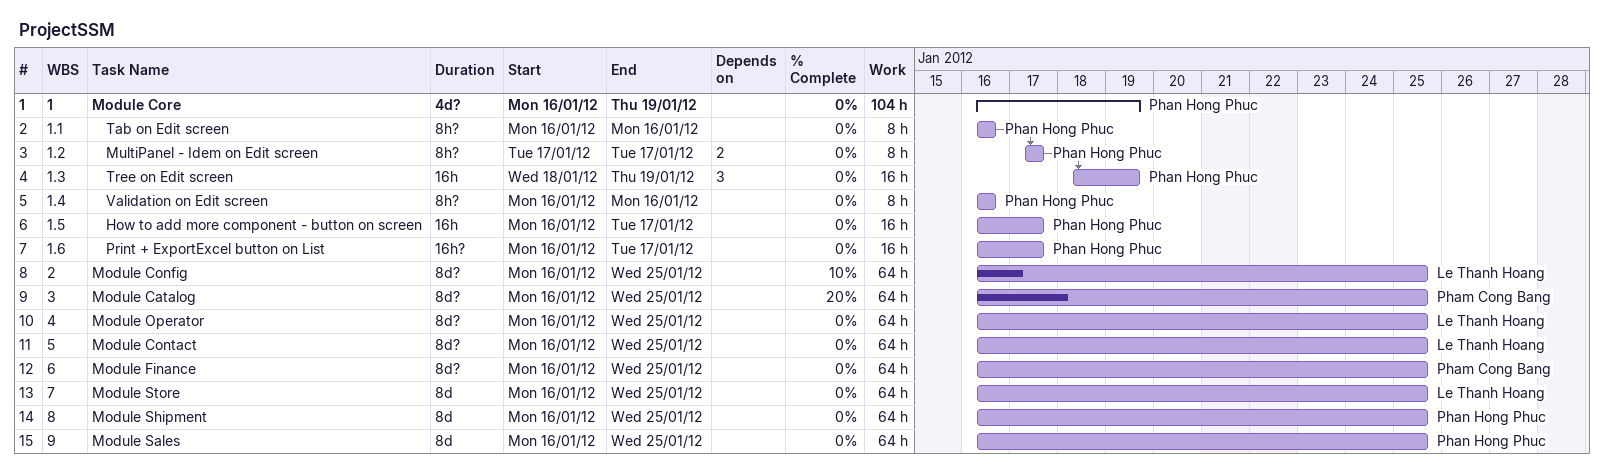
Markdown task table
ProjectSSM

| ID | WBS | Task | Duration | Start | Finish | Predecessors | Resources | % complete | Work (h) |
|---|---|---|---|---|---|---|---|---|---|
| 1 | 1 | **Module Core** | 4d? | 2012-01-16 | 2012-01-19 |  | Phan Hong Phuc | 0 | 104 |
| 2 | 1.1 | Tab on Edit screen | 8h? | 2012-01-16 | 2012-01-16 |  | Phan Hong Phuc | 0 | 8 |
| 3 | 1.2 | MultiPanel - Idem on Edit screen | 8h? | 2012-01-17 | 2012-01-17 | 2 | Phan Hong Phuc | 0 | 8 |
| 4 | 1.3 | Tree on Edit screen | 16h | 2012-01-18 | 2012-01-19 | 3 | Phan Hong Phuc | 0 | 16 |
| 5 | 1.4 | Validation on Edit screen | 8h? | 2012-01-16 | 2012-01-16 |  | Phan Hong Phuc | 0 | 8 |
| 6 | 1.5 | How to add more component - button on screen | 16h | 2012-01-16 | 2012-01-17 |  | Phan Hong Phuc | 0 | 16 |
| 7 | 1.6 | Print + ExportExcel button on List | 16h? | 2012-01-16 | 2012-01-17 |  | Phan Hong Phuc | 0 | 16 |
| 8 | 2 | Module Config | 8d? | 2012-01-16 | 2012-01-25 |  | Le Thanh Hoang | 10 | 64 |
| 9 | 3 | Module Catalog | 8d? | 2012-01-16 | 2012-01-25 |  | Pham Cong Bang | 20 | 64 |
| 10 | 4 | Module Operator | 8d? | 2012-01-16 | 2012-01-25 |  | Le Thanh Hoang | 0 | 64 |
| 11 | 5 | Module Contact | 8d? | 2012-01-16 | 2012-01-25 |  | Le Thanh Hoang | 0 | 64 |
| 12 | 6 | Module Finance | 8d? | 2012-01-16 | 2012-01-25 |  | Pham Cong Bang | 0 | 64 |
| 13 | 7 | Module Store | 8d | 2012-01-16 | 2012-01-25 |  | Le Thanh Hoang | 0 | 64 |
| 14 | 8 | Module Shipment | 8d | 2012-01-16 | 2012-01-25 |  | Phan Hong Phuc | 0 | 64 |
| 15 | 9 | Module Sales | 8d | 2012-01-16 | 2012-01-25 |  | Phan Hong Phuc | 0 | 64 |
